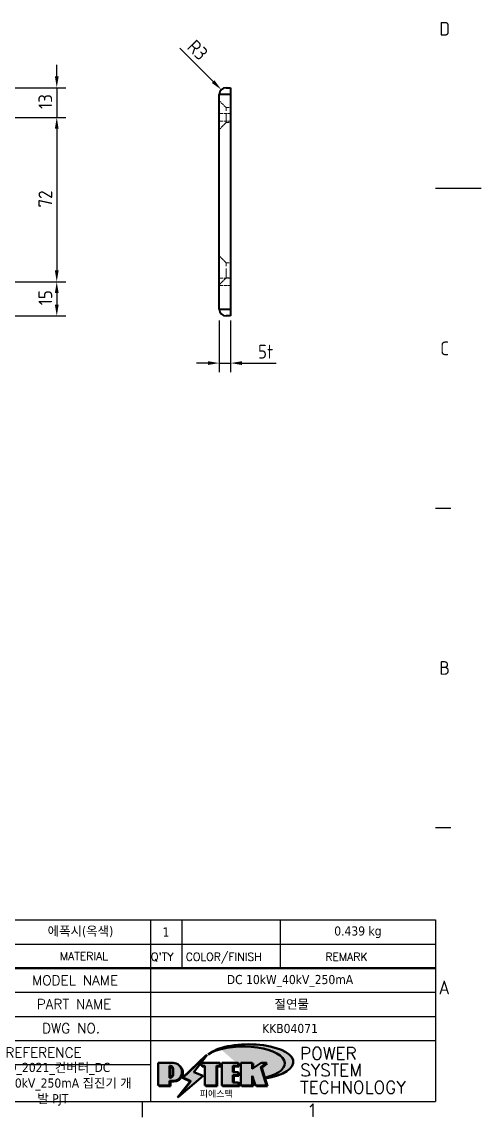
# Model space of a CAD drawing. Header units: millimetres. Extents: x 0 to 1188, y 0 to 840.
# Drawn here: x 986.8 to 1188, y 13.2 to 492.9 of the extents above; entities that cross this region are included whole.
import ezdxf
from ezdxf.enums import TextEntityAlignment as Align

# ---------------------------------------------------------------- set-up
doc = ezdxf.new("R2010")
doc.units = ezdxf.units.MM
doc.header["$LTSCALE"] = 2
doc.linetypes.add('DASHED', pattern=[0.2067, 0.1654, -0.0413])
doc.layers.get('0').update_dxf_attribs({"color": 3, "lineweight": 25})
for name, color, linetype, lineweight in [('가려진 것(ISO)', 2, 'DASHED', 18), ('가시적인 것(ISO)', 3, 'Continuous', 40), ('경계(ISO)', 7, 'Continuous', 25), ('제목(ISO)', 5, 'Continuous', 50), ('치수(ISO)', 2, 'Continuous', 25), ('해치(ISO)', 7, 'Continuous', 18)]:
    doc.layers.add(name, color=color, linetype=linetype, lineweight=lineweight)
doc.styles.add('HAN_370', font='', dxfattribs={"width": 2})
doc.styles.add('RC_284', font='ROMANC.shx')
doc.styles.add('RC_292', font='ROMANC.shx')
doc.styles.add('ROMANT_294', font='romant.shx')
doc.styles.add('문자 텍스트_PSTEK_POSCO', font='isocp.shx')
doc.styles.add('치수 텍스트_PSTEK_POSCO', font='isocp.shx')
doc.styles.add('텍스트 스타일198', font='tahoma.ttf')
doc.styles.get('HAN_370').set_extended_font_data('GulimChe')
doc.dimstyles.new('치수_PSTEK_POSCO', dxfattribs={"dimscale": 2, "dimtxt": 3, "dimasz": 2.5, "dimexe": 2, "dimexo": 2.5, "dimgap": 1, "dimtad": 1, "dimrnd": 1e-08, "dimdsep": 46, "dimtxsty": '치수 텍스트_PSTEK_POSCO', "dimcen": 0.09, "dimdle": 10, "dimclrd": 7, "dimclre": 7, "dimclrt": 2, "dimadec": 1, "dimazin": 2, "dimtfac": 1, "dimtmove": 0, "dimatfit": 3, "dimfxl": 0, "dimtolj": 1, "dimlwd": -1, "dimlwe": -1, "dimarcsym": 0})

# ---------------------------------------------------------------- blocks, each defined once
blk = doc.blocks.new('경계 Default Border')
at = {"layer": '경계(ISO)'}
for p, q in [((584.0000152587891, 140), (587.400016784668, 140)), ((584.0000152587891, 70), (587.400016784668, 70)), ((519.7499847412109, 10), (519.7499847412109, 6.599999666213989))]:
    blk.add_line(p, q, dxfattribs=at)
at = {"layer": '경계(ISO)', "flags": 128}
blk.add_lwpolyline([(594.0000152587891, 210), (584.0000152587891, 210)], dxfattribs=at)
at = {"layer": '경계(ISO)', "color": 2, "char_height": 3.00000011920929, "attachment_point": 7, "style": '문자 텍스트_PSTEK_POSCO'}
for s, insert in [('D', (584.8782702028949, 243.4713944559917)), ('C', (585.0445395201642, 173.4713944559917)), ('B', (584.8782702028949, 103.4713944559917)), ('A', (584.7144008173592, 33.49284856929444)), ('1', (556.3610661041481, 6.59999988079071))]:
    blk.add_mtext(s, dxfattribs=dict(at, insert=insert))
blk = doc.blocks.new('제목 블록 PSTEK')
for color, points in [(252, [(317.2195697678507, 17.0593801673321), (322.0326348870767, 21.62682475217465), (322.2781991042243, 21.94392121864296), (317.0471853425802, 16.97985676345368), (318.7512090904202, 16.1899260703855), (316.0018030350395, 12.71868385740789), (316.3356552234328, 13.00206718743325), (318.9235935156908, 16.2694494742633)]), (5, [(321.6183518841322, 17.4193704504104), (319.5281351041078, 18.24969419629727), (322.4505835294948, 22.02344462252142), (317.2195697678507, 17.0593801673321), (318.9235935156908, 16.2694494742633), (316.1741874603099, 12.79820726128571)]), (1, [(324.4839107253602, 19.60711530335299), (325.2419748254881, 19.60711530335299), (325.2419748254881, 20.25857663940324), (321.2266040451076, 20.25857663940324), (321.2266040451076, 19.60711530335299), (321.9846681452406, 19.60711530335299), (321.9846681452406, 15.3430047401139), (324.4839107253602, 15.3430047401139)]), (252, [(321.9846681452406, 19.60711530335299), (321.4042753185749, 19.60711530335299), (321.4042753185749, 19.45905590879572), (321.9846681452406, 19.45905590879572)]), (252, [(324.6615819988275, 19.45905590879572), (325.4196460989604, 19.45905590879572), (325.4196460989604, 20.11051724484596), (325.2419748254881, 20.11051724484596), (325.2419748254881, 19.60711530335299), (324.4839107253602, 19.60711530335299), (324.4839107253602, 15.3430047401139), (322.1623394187076, 15.3430047401139), (322.1623394187076, 15.19494534555726), (324.6615819988275, 15.19494534555726)]), (1, [(329.2277337269622, 20.25857663940324), (325.65654113025, 20.25857663940324), (325.65654113025, 15.3430047401139), (329.3580259941756, 15.3430047401139), (329.3580259941756, 15.9944660761648), (328.1137701654877, 15.9944660761648), (328.1137701654877, 17.56360607323003), (329.2277337269622, 17.56360607323003), (329.2277337269622, 18.25543873810179), (328.1137701654877, 18.25543873810179), (328.1137701654877, 19.60711530335299), (329.2277337269622, 19.60711530335299)]), (252, [(328.2914414389548, 19.45905590879572), (329.4054050004294, 19.45905590879572), (329.4054050004294, 20.11051724484596), (329.2277337269622, 20.11051724484596), (329.2277337269622, 19.60711530335299), (328.1137701654877, 19.60711530335299), (328.1137701654877, 18.25543873810179), (328.2914414389548, 18.25543873810179)]), (1, [(332.3312149849806, 20.25857663940324), (329.8592894925411, 20.25857663940324), (329.8592894925411, 15.3430047401139), (332.3312149849806, 15.3430047401139), (332.3312149849806, 17.4318630164523), (333.0701931098801, 15.3430047401139), (335.4855464857051, 15.3430047401139), (334.2514536401189, 19.30614745124769), (335.4379594596742, 20.25857663940324), (334.3071782107978, 20.25857663940324), (332.3312149849806, 18.99741471888304)]), (252, [(332.5088862584528, 20.1105172448466), (332.3312149849806, 20.1105172448466), (332.3312149849806, 18.99741471888368), (332.5088862584528, 19.11081371413894)]), (252, [(335.6156307331414, 20.11051724484596), (335.2535118015555, 20.11051724484596), (334.2514536401189, 19.30614745124769), (335.4855464857051, 15.3430047401139), (333.1954852176545, 15.3430047401139), (333.2478643833523, 15.19494534555726), (335.6632177591723, 15.19494534555726), (334.4291249135862, 19.15808805669106)]), (252, [(328.2914414389548, 17.41554667867274), (329.4054050004294, 17.41554667867274), (329.4054050004294, 18.10737934354514), (329.2277337269622, 18.10737934354514), (329.2277337269622, 17.56360607323003), (328.1137701654877, 17.56360607323003), (328.1137701654877, 15.9944660761648), (328.2914414389548, 15.9944660761648)]), (252, [(332.5088862584528, 16.92964231796647), (332.3312149849806, 17.43186301645164), (332.3312149849806, 15.3430047401139), (330.0369607660135, 15.3430047401139), (330.0369607660135, 15.19494534555726), (332.5088862584528, 15.19494534555726)]), (252, [(329.5356972676428, 15.8464066816075), (329.3580259941756, 15.8464066816075), (329.3580259941756, 15.3430047401139), (325.8342124037171, 15.3430047401139), (325.8342124037171, 15.19494534555726), (329.5356972676428, 15.19494534555726)])]:
    blk.add_hatch(color=color).paths.add_polyline_path(points)
h = blk.add_hatch(color=1)
edge = h.paths.add_edge_path(flags=0)
edge.add_line((314.2242174273352, 19.60711530335299), (314.2242174273352, 17.00126995915134))
edge.add_line((314.2242174273352, 17.00126995915134), (314.3485873187598, 17.00126995915134))
edge.add_arc((314.3485873187598, 17.6527312952023), 0.6514613360509371, 270, 360)
edge.add_line((315.0000486548106, 17.6527312952023), (315.0000486548106, 18.95565396730211))
edge.add_arc((314.3485873187598, 18.95565396730212), 0.6514613360508712, 0, 90)
edge.add_line((314.3485873187598, 19.60711530335299), (314.2242174273352, 19.60711530335299))
edge = h.paths.add_edge_path()
edge.add_arc((314.9847713324306, 18.28938669179658), 1.969189947606664, 269.9999999999959, 450)
edge.add_line((314.9847713324306, 20.25857663940318), (311.7664314776902, 20.25857663940324))
edge.add_line((311.7664314776902, 20.25857663940324), (311.7664314776902, 15.3430047401139))
edge.add_line((311.7664314776902, 15.3430047401139), (314.2242174273352, 15.3430047401139))
edge.add_line((314.2242174273352, 15.3430047401139), (314.2242174273352, 16.32019674418991))
edge.add_line((314.2242174273352, 16.32019674418991), (314.9847713324307, 16.32019674418991))
h = blk.add_hatch(color=252)
edge = h.paths.add_edge_path()
edge.add_arc((314.9847713324309, 18.28938669179657), 1.969189947606666, 270, 406.8278729790604)
edge.add_arc((315.1624426058984, 18.1413272972396), 1.969189947606962, -90, 53.560984836317004, ccw=False)
edge.add_line((315.1624426058984, 16.17213734963263), (314.4018887008024, 16.17213734963263))
edge.add_line((314.4018887008024, 16.17213734963263), (314.4018887008024, 15.19494534555726))
edge.add_line((314.4018887008024, 15.19494534555726), (311.9441027511573, 15.19494534555726))
edge.add_line((311.9441027511573, 15.19494534555726), (311.9441027511573, 15.3430047401139))
edge.add_line((311.9441027511573, 15.3430047401139), (314.2242174273352, 15.3430047401139))
edge.add_line((314.2242174273352, 15.3430047401139), (314.2242174273352, 16.32019674418991))
edge.add_line((314.2242174273352, 16.32019674418991), (314.9847713324309, 16.32019674418991))
h = blk.add_hatch(color=252)
edge = h.paths.add_edge_path()
edge.add_line((314.4018887008024, 19.45905590879572), (314.5262585922315, 19.45905590879572))
edge.add_arc((314.5262585922314, 18.80759457274939), 0.6514613360463194, 60.4189348879147, 90.00000000000318, ccw=False)
edge.add_arc((314.3485873187602, 18.95565396730057), 0.6514613360524251, 39.96992292766206, 90.00000000009999)
edge.add_line((314.3485873187591, 19.60711530335307), (314.2242174273352, 19.60711530335298))
edge.add_line((314.2242174273352, 19.60711530335299), (314.2242174273352, 17.00126995915134))
edge.add_line((314.2242174273352, 17.00126995915134), (314.3485873187591, 17.00126995915134))
edge.add_arc((314.3485873187568, 17.652731295233), 0.6514613360816299, 270.0000000002, 274.6930825552478)
edge.add_line((314.4018887008024, 17.0034541317032), (314.4018887008024, 19.45905590879572))
at = {"layer": '해치(ISO)'}
h = blk.add_hatch(color=140, dxfattribs=at)
edge = h.paths.add_edge_path()
edge.add_ellipse((330.3660919371412, 20.15576403068321), major_axis=(9.100907360794343, 0), ratio=0.4069904968023172, start_angle=301.3098473703837, end_angle=507.7436900681698)
edge.add_ellipse((331.5340919371412, 20.4634168429492), major_axis=(-9.82350664112931, 0), ratio=0.3942600559756514, start_angle=111.51207141178469, end_angle=334.47025347086895, ccw=False)
edge.add_line((335.1363447531188, 16.8601935978785), (335.0955236905705, 16.99119398620872))
at = {"color": 180}
for p, q in [((182.4757929790549, 51.56524660363496), (372.4757929537551, 51.56524660363496)), ((310.0881549537552, 51.56524660363496), (310.0881549537553, 41.00524660363494)), ((316.9044520275131, 51.56524660363496), (316.9044520275127, 41.00524660363494)), ((338.4566026226726, 51.56524660363496), (338.4566026226727, 41.00524660363494)), ((372.4757929537551, 51.56524660363496), (372.4757929537551, 11.79100474011389)), ((182.475792979055, 46.2852466036349), (372.4757929537551, 46.28524660363492)), ((310.088154953755, 41.00524660363494), (310.088154953755, 11.79100474011392)), ((206.451475290024, 35.72524660363497), (372.4757929537551, 35.72524660363497)), ((255.917593136736, 30.44524660363498), (372.4757929537552, 30.44524660363501)), ((255.9175931367359, 25.16524660363502), (372.4757929537552, 25.165246603635)), ((255.9175931367359, 19.88524660363481), (310.0881549537553, 19.88524660363481)), ((182.475792979055, 11.79100474011392), (372.4757929537551, 11.79100474011389))]:
    blk.add_line(p, q, dxfattribs=at)
at = {"color": 7, "lineweight": 50}
blk.add_line((206.451475290024, 41.00524660363494), (372.4757929537551, 41.00524660363496), dxfattribs=at)
at = {"color": 7}
for p, q in [((322.2781991042243, 21.94392121864296), (317.0471853425802, 16.97985676345368)), ((322.4505835294948, 22.02344462252142), (317.2195697678507, 17.0593801673321)), ((317.2195697678507, 17.0593801673321), (322.0326348870767, 21.62682475217465)), ((319.5281351041078, 18.24969419629727), (322.4505835294948, 22.02344462252142)), ((322.0326348870767, 21.62682475217465), (322.2781991042243, 21.94392121864296)), ((311.7664314776902, 20.25900474011391), (311.7664314776902, 15.34300474011391)), ((314.9847713324309, 20.25857663940324), (311.7664314776902, 20.25857663940324)), ((314.9847713324309, 20.25857663940324), (311.7664314776902, 20.25857663940324)), ((311.7664314776902, 20.25857663940324), (311.7664314776902, 15.3430047401139)), ((314.2242174273352, 17.00126995915134), (314.2242174273352, 19.60711530335299)), ((314.2242174273352, 19.60711530335299), (314.3485873187591, 19.60711530335299)), ((314.3485873187591, 19.60711530335299), (314.2242174273352, 19.60711530335299)), ((314.2242174273352, 19.60711530335299), (314.2242174273352, 17.00126995915134)), ((314.2242174273352, 17.00126995915134), (314.2242174273352, 19.60711530335299)), ((314.2242174273352, 19.60711530335299), (314.3485873187591, 19.60711530335299)), ((314.4018887008024, 19.45905590879572), (314.5262585922314, 19.45905590879572)), ((314.4018887008024, 17.0034541317032), (314.4018887008024, 19.45905590879572)), ((325.2419748254881, 20.25857663940324), (321.2266040451076, 20.25857663940324)), ((321.2266040451076, 20.25857663940324), (321.2266040451076, 19.60711530335299)), ((325.2419748254881, 20.25857663940324), (321.2266040451076, 20.25857663940324)), ((321.2266040451076, 20.25857663940324), (321.2266040451076, 19.60711530335299)), ((321.2266040451076, 19.60711530335299), (321.9846681452406, 19.60711530335299)), ((321.2266040451076, 19.60711530335299), (321.9846681452406, 19.60711530335299)), ((321.4042753185749, 19.60711530335299), (321.4042753185749, 19.45905590879572)), ((321.9846681452406, 19.60711530335299), (321.4042753185749, 19.60711530335299)), ((321.4042753185749, 19.45905590879572), (321.9846681452406, 19.45905590879572)), ((321.9846681452406, 19.60711530335299), (321.9846681452406, 15.3430047401139)), ((321.9846681452406, 19.45905590879572), (321.9846681452406, 19.60711530335299)), ((321.9846681452406, 19.60711530335299), (321.9846681452406, 15.3430047401139)), ((324.4839107253602, 19.60711530335299), (325.2419748254881, 19.60711530335299)), ((324.4839107253602, 15.3430047401139), (324.4839107253602, 19.60711530335299)), ((325.2419748254881, 19.60711530335299), (324.4839107253602, 19.60711530335299)), ((324.4839107253602, 19.60711530335299), (324.4839107253602, 15.3430047401139)), ((324.4839107253602, 19.60711530335299), (325.2419748254881, 19.60711530335299)), ((324.4839107253602, 15.3430047401139), (324.4839107253602, 19.60711530335299)), ((324.6615819988275, 19.45905590879572), (325.4196460989604, 19.45905590879572)), ((324.6615819988275, 15.19494534555726), (324.6615819988275, 19.45905590879572)), ((325.2419748254881, 19.60711530335299), (325.2419748254881, 20.25857663940324)), ((325.2419748254881, 19.60711530335299), (325.2419748254881, 20.25857663940324)), ((325.4196460989604, 20.11051724484596), (325.2419748254881, 20.11051724484596)), ((325.2419748254881, 20.11051724484596), (325.2419748254881, 19.60711530335299)), ((325.4196460989604, 19.45905590879572), (325.4196460989604, 20.11051724484596)), ((329.2277337269622, 20.25857663940324), (325.65654113025, 20.25857663940324)), ((325.65654113025, 20.25857663940324), (325.65654113025, 15.3430047401139)), ((325.65654113025, 20.25857663940324), (325.65654113025, 15.3430047401139)), ((329.2277337269622, 20.25857663940324), (325.65654113025, 20.25857663940324)), ((328.1137701654877, 18.25543873810179), (328.1137701654877, 19.60711530335299)), ((328.1137701654877, 19.60711530335299), (329.2277337269622, 19.60711530335299)), ((329.2277337269622, 19.60711530335299), (328.1137701654877, 19.60711530335299)), ((328.1137701654877, 19.60711530335299), (328.1137701654877, 18.25543873810179)), ((328.1137701654877, 18.25543873810179), (328.1137701654877, 19.60711530335299)), ((328.1137701654877, 19.60711530335299), (329.2277337269622, 19.60711530335299)), ((328.2914414389548, 18.25543873810179), (328.2914414389548, 19.45905590879572)), ((328.2914414389548, 19.45905590879572), (329.4054050004294, 19.45905590879572)), ((329.2277337269622, 19.60711530335299), (329.2277337269622, 20.25857663940324)), ((329.2277337269622, 19.60711530335299), (329.2277337269622, 20.25857663940324)), ((329.4054050004294, 20.11051724484596), (329.2277337269622, 20.11051724484596)), ((329.2277337269622, 20.11051724484596), (329.2277337269622, 19.60711530335299)), ((329.4054050004294, 19.45905590879572), (329.4054050004294, 20.11051724484596)), ((332.3312149849806, 20.25857663940324), (329.8592894925411, 20.25857663940324)), ((329.8592894925411, 20.25857663940324), (329.8592894925411, 15.3430047401139)), ((329.8592894925411, 20.25857663940324), (329.8592894925411, 15.3430047401139)), ((332.3312149849806, 20.25857663940324), (329.8592894925411, 20.25857663940324)), ((334.3071782107978, 20.25857663940324), (332.3312149849806, 18.99741471888304)), ((332.3312149849806, 18.99741471888304), (332.3312149849806, 20.25857663940324)), ((334.3071782107978, 20.25857663940324), (332.3312149849806, 18.99741471888304)), ((332.3312149849806, 18.99741471888304), (332.3312149849806, 20.25857663940324)), ((332.5088862584528, 20.1105172448466), (332.3312149849806, 20.1105172448466)), ((332.3312149849806, 20.1105172448466), (332.3312149849806, 18.99741471888368)), ((332.5088862584528, 19.11081371413894), (332.5088862584528, 20.1105172448466)), ((334.2514536401189, 19.30614745124769), (335.4379594596742, 20.25857663940324)), ((334.2514536401189, 19.30614745124769), (335.4379594596742, 20.25857663940324)), ((335.2535118015555, 20.11051724484596), (334.2514536401189, 19.30614745124769)), ((335.4855464857051, 15.3430047401139), (334.2514536401189, 19.30614745124769)), ((334.2514536401189, 19.30614745124769), (335.4855464857051, 15.3430047401139)), ((335.4855464857051, 15.3430047401139), (334.2514536401189, 19.30614745124769)), ((335.4379594596742, 20.25857663940324), (334.3071782107978, 20.25857663940324)), ((335.4379594596742, 20.25857663940324), (334.3071782107978, 20.25857663940324)), ((334.4291249135862, 19.15808805669104), (335.6156307331414, 20.11051724484596)), ((335.6156307331414, 20.11051724484596), (335.2535118015555, 20.11051724484596)), ((314.3485873187591, 17.00126995915134), (314.2242174273352, 17.00126995915134)), ((314.2242174273352, 17.00126995915134), (314.3485873187591, 17.00126995915134)), ((314.3485873187591, 17.00126995915134), (314.2242174273352, 17.00126995915134)), ((315.0000486548106, 18.95565396730275), (315.0000486548106, 17.65273129520161)), ((315.0000486548106, 18.95565396730275), (315.0000486548106, 17.65273129520161)), ((316.1741874603099, 12.79820726128571), (321.6183518841322, 17.4193704504104)), ((317.0471853425802, 16.97985676345368), (318.7512090904202, 16.1899260703855)), ((318.9235935156908, 16.2694494742633), (317.2195697678507, 17.0593801673321)), ((317.2195697678507, 17.0593801673321), (318.9235935156908, 16.2694494742633)), ((321.6183518841322, 17.4193704504104), (319.5281351041078, 18.24969419629727)), ((329.2277337269622, 18.25543873810179), (328.1137701654877, 18.25543873810179)), ((328.1137701654877, 18.25543873810179), (328.2914414389548, 18.25543873810179)), ((329.2277337269622, 18.25543873810179), (328.1137701654877, 18.25543873810179)), ((328.1137701654877, 17.56360607323003), (329.2277337269622, 17.56360607323003)), ((328.1137701654877, 15.9944660761648), (328.1137701654877, 17.56360607323003)), ((329.2277337269622, 17.56360607323003), (328.1137701654877, 17.56360607323003)), ((328.1137701654877, 17.56360607323003), (328.1137701654877, 15.9944660761648)), ((328.1137701654877, 17.56360607323003), (329.2277337269622, 17.56360607323003)), ((328.1137701654877, 15.9944660761648), (328.1137701654877, 17.56360607323003)), ((328.2914414389548, 15.9944660761648), (328.2914414389548, 17.41554667867274)), ((328.2914414389548, 17.41554667867274), (329.4054050004294, 17.41554667867274)), ((329.2277337269622, 17.56360607323003), (329.2277337269622, 18.25543873810179)), ((329.2277337269622, 17.56360607323003), (329.2277337269622, 18.25543873810179)), ((329.4054050004294, 18.10737934354514), (329.2277337269622, 18.10737934354514)), ((329.2277337269622, 18.10737934354514), (329.2277337269622, 17.56360607323003)), ((329.4054050004294, 17.41554667867274), (329.4054050004294, 18.10737934354514)), ((332.3312149849806, 18.99741471888368), (332.5088862584528, 19.11081371413894)), ((332.3312149849806, 17.4318630164523), (333.0701931098801, 15.3430047401139)), ((332.3312149849806, 15.3430047401139), (332.3312149849806, 17.4318630164523)), ((332.5088862584528, 16.92964231796647), (332.3312149849806, 17.43186301645164)), ((332.3312149849806, 17.43186301645164), (332.3312149849806, 15.3430047401139)), ((332.3312149849806, 17.4318630164523), (333.0701931098801, 15.3430047401139)), ((332.3312149849806, 15.3430047401139), (332.3312149849806, 17.4318630164523)), ((332.5088862584528, 15.19494534555726), (332.5088862584528, 16.92964231796647)), ((335.6632177591723, 15.19494534555726), (334.4291249135862, 19.15808805669104)), ((345.0447381189468, 17.50375595811051), (344.9867755289346, 17.689895936919)), ((311.7664314776902, 15.3430047401139), (314.2242174273352, 15.3430047401139)), ((311.7664314776902, 15.3430047401139), (314.2242174273352, 15.3430047401139)), ((314.2242174273352, 15.3430047401139), (311.9441027511573, 15.3430047401139)), ((311.9441027511573, 15.3430047401139), (311.9441027511573, 15.19494534555726)), ((311.9441027511573, 15.19494534555726), (314.4018887008024, 15.19494534555726)), ((314.2242174273352, 16.32019674418991), (314.9847713324309, 16.32019674418991)), ((314.2242174273352, 15.3430047401139), (314.2242174273352, 16.32019674418991)), ((314.9847713324309, 16.32019674418991), (314.2242174273352, 16.32019674418991)), ((314.2242174273352, 16.32019674418991), (314.2242174273352, 15.3430047401139)), ((314.2242174273352, 16.32019674418991), (314.9847713324309, 16.32019674418991)), ((314.2242174273352, 15.3430047401139), (314.2242174273352, 16.32019674418991)), ((314.4018887008024, 16.17213734963263), (315.162442605898, 16.17213734963263)), ((314.4018887008024, 15.19494534555726), (314.4018887008024, 16.17213734963263)), ((318.7512090904202, 16.1899260703855), (316.0018030350395, 12.71868385740789)), ((318.9235935156908, 16.2694494742633), (316.1741874603099, 12.79820726128571)), ((316.3356552234328, 13.00206718743325), (318.9235935156908, 16.2694494742633)), ((321.9846681452406, 15.3430047401139), (324.4839107253602, 15.3430047401139)), ((321.9846681452406, 15.3430047401139), (324.4839107253602, 15.3430047401139)), ((324.4839107253602, 15.3430047401139), (322.1623394187076, 15.3430047401139)), ((322.1623394187076, 15.3430047401139), (322.1623394187076, 15.19494534555726)), ((322.1623394187076, 15.19494534555726), (324.6615819988275, 15.19494534555726)), ((325.65654113025, 15.3430047401139), (329.3580259941756, 15.3430047401139)), ((325.65654113025, 15.3430047401139), (329.3580259941756, 15.3430047401139)), ((329.3580259941756, 15.3430047401139), (325.8342124037171, 15.3430047401139)), ((325.8342124037171, 15.3430047401139), (325.8342124037171, 15.19494534555726)), ((325.8342124037171, 15.19494534555726), (329.5356972676428, 15.19494534555726)), ((329.3580259941756, 15.9944660761648), (328.1137701654877, 15.9944660761648)), ((328.1137701654877, 15.9944660761648), (328.2914414389548, 15.9944660761648)), ((329.3580259941756, 15.9944660761648), (328.1137701654877, 15.9944660761648)), ((329.3580259941756, 15.3430047401139), (329.3580259941756, 15.9944660761648)), ((329.3580259941756, 15.3430047401139), (329.3580259941756, 15.9944660761648)), ((329.5356972676428, 15.8464066816075), (329.3580259941756, 15.8464066816075)), ((329.3580259941756, 15.8464066816075), (329.3580259941756, 15.3430047401139)), ((329.5356972676428, 15.19494534555726), (329.5356972676428, 15.8464066816075)), ((329.8592894925411, 15.3430047401139), (332.3312149849806, 15.3430047401139)), ((329.8592894925411, 15.3430047401139), (332.3312149849806, 15.3430047401139)), ((332.3312149849806, 15.3430047401139), (330.0369607660135, 15.3430047401139)), ((330.0369607660135, 15.3430047401139), (330.0369607660135, 15.19494534555726)), ((330.0369607660135, 15.19494534555726), (332.5088862584528, 15.19494534555726)), ((333.0701931098801, 15.3430047401139), (335.4855464857051, 15.3430047401139)), ((333.0701931098801, 15.3430047401139), (335.4855464857051, 15.3430047401139)), ((335.4855464857051, 15.3430047401139), (333.1954852176545, 15.3430047401139)), ((333.1954852176545, 15.3430047401139), (333.2478643833523, 15.19494534555726)), ((333.2478643833523, 15.19494534555726), (335.6632177591723, 15.19494534555726)), ((316.0018030350395, 12.71868385740789), (316.3356552234328, 13.00206718743325))]:
    blk.add_line(p, q, dxfattribs=at)
at = {"color": 5}
for p, q in [((322.4505835294948, 22.02344462252142), (317.2195697678507, 17.0593801673321)), ((319.5281351041078, 18.24969419629727), (322.4505835294948, 22.02344462252142)), ((316.1741874603099, 12.79820726128571), (321.6183518841322, 17.4193704504104)), ((317.2195697678507, 17.0593801673321), (318.9235935156908, 16.2694494742633)), ((321.6183518841322, 17.4193704504104), (319.5281351041078, 18.24969419629727)), ((318.9235935156908, 16.2694494742633), (316.1741874603099, 12.79820726128571))]:
    blk.add_line(p, q, dxfattribs=at)
at = {"color": 1}
for p, q in [((314.9847713324309, 20.25857663940324), (311.7664314776902, 20.25857663940324)), ((311.7664314776902, 20.25857663940324), (311.7664314776902, 15.3430047401139)), ((314.2242174273352, 17.00126995915134), (314.2242174273352, 19.60711530335299)), ((314.2242174273352, 19.60711530335299), (314.3485873187591, 19.60711530335299)), ((325.2419748254881, 20.25857663940324), (321.2266040451076, 20.25857663940324)), ((321.2266040451076, 20.25857663940324), (321.2266040451076, 19.60711530335299)), ((321.2266040451076, 19.60711530335299), (321.9846681452406, 19.60711530335299)), ((321.9846681452406, 19.60711530335299), (321.9846681452406, 15.3430047401139)), ((324.4839107253602, 19.60711530335299), (325.2419748254881, 19.60711530335299)), ((324.4839107253602, 15.3430047401139), (324.4839107253602, 19.60711530335299)), ((325.2419748254881, 19.60711530335299), (325.2419748254881, 20.25857663940324)), ((329.2277337269622, 20.25857663940324), (325.65654113025, 20.25857663940324)), ((325.65654113025, 20.25857663940324), (325.65654113025, 15.3430047401139)), ((328.1137701654877, 18.25543873810179), (328.1137701654877, 19.60711530335299)), ((328.1137701654877, 19.60711530335299), (329.2277337269622, 19.60711530335299)), ((329.2277337269622, 19.60711530335299), (329.2277337269622, 20.25857663940324)), ((332.3312149849806, 20.25857663940324), (329.8592894925411, 20.25857663940324)), ((329.8592894925411, 20.25857663940324), (329.8592894925411, 15.3430047401139)), ((334.3071782107978, 20.25857663940324), (332.3312149849806, 18.99741471888304)), ((332.3312149849806, 18.99741471888304), (332.3312149849806, 20.25857663940324)), ((334.2514536401189, 19.30614745124769), (335.4379594596742, 20.25857663940324)), ((335.4855464857051, 15.3430047401139), (334.2514536401189, 19.30614745124769)), ((335.4379594596742, 20.25857663940324), (334.3071782107978, 20.25857663940324)), ((314.3485873187591, 17.00126995915134), (314.2242174273352, 17.00126995915134)), ((315.0000486548106, 18.95565396730275), (315.0000486548106, 17.65273129520161)), ((329.2277337269622, 18.25543873810179), (328.1137701654877, 18.25543873810179)), ((328.1137701654877, 17.56360607323003), (329.2277337269622, 17.56360607323003)), ((328.1137701654877, 15.9944660761648), (328.1137701654877, 17.56360607323003)), ((329.2277337269622, 17.56360607323003), (329.2277337269622, 18.25543873810179)), ((332.3312149849806, 17.4318630164523), (333.0701931098801, 15.3430047401139)), ((332.3312149849806, 15.3430047401139), (332.3312149849806, 17.4318630164523)), ((311.7664314776902, 15.3430047401139), (314.2242174273352, 15.3430047401139)), ((314.2242174273352, 16.32019674418991), (314.9847713324309, 16.32019674418991)), ((314.2242174273352, 15.3430047401139), (314.2242174273352, 16.32019674418991)), ((321.9846681452406, 15.3430047401139), (324.4839107253602, 15.3430047401139)), ((325.65654113025, 15.3430047401139), (329.3580259941756, 15.3430047401139)), ((329.3580259941756, 15.9944660761648), (328.1137701654877, 15.9944660761648)), ((329.3580259941756, 15.3430047401139), (329.3580259941756, 15.9944660761648)), ((329.8592894925411, 15.3430047401139), (332.3312149849806, 15.3430047401139)), ((333.0701931098801, 15.3430047401139), (335.4855464857051, 15.3430047401139))]:
    blk.add_line(p, q, dxfattribs=at)
at = {"color": 7}
for centre, radius, start, end in [((314.3485873187598, 18.95565396730211), 0.6514613360508712, 0, 90), ((314.3485873187602, 18.95565396730057), 0.6514613360524251, 39.96992292766117, 90), ((314.3485873187598, 18.95565396730212), 0.6514613360508712, 0, 90), ((314.5262585922314, 18.80759457274939), 0.6514613360463193, 60.41893488791137, 90), ((314.9847713324309, 18.28938669179658), 1.969189947606665, 270, 90), ((314.9847713324309, 18.28938669179658), 1.969189947606665, 270, 90), ((314.9847713324307, 18.2893866917965), 1.969189947606594, 270, 46.82787297909833), ((315.1624426058984, 18.1413272972396), 1.969189947606961, 270, 53.56098483636067), ((314.3485873187597, 17.65273129520228), 0.6514613360509381, 270, 0), ((314.3485873187598, 17.6527312952023), 0.6514613360509381, 270, 0), ((314.3485873187568, 17.652731295233), 0.6514613360816299, 270, 274.6930825552478)]:
    blk.add_arc(centre, radius, start, end, dxfattribs=at)
at = {"color": 1}
for centre, radius, start, end in [((314.3485873187598, 18.95565396730211), 0.6514613360508712, 0, 90), ((314.9847713324309, 18.28938669179657), 1.969189947606665, 270, 90), ((314.3485873187598, 17.6527312952023), 0.6514613360509381, 270, 0)]:
    blk.add_arc(centre, radius, start, end, dxfattribs=at)
at = {"layer": '제목(ISO)'}
for p, q in [((322.2781991042243, 21.94392121864296), (317.0471853425802, 16.97985676345368)), ((322.4505835294948, 22.02344462252142), (317.2195697678507, 17.0593801673321)), ((317.2195697678507, 17.0593801673321), (322.0326348870767, 21.62682475217465)), ((319.5281351041078, 18.24969419629727), (322.4505835294948, 22.02344462252142)), ((322.0326348870767, 21.62682475217465), (322.2781991042243, 21.94392121864296)), ((314.9847713324306, 20.25857663940324), (311.7664314776902, 20.25857663940324)), ((311.7664314776902, 20.25857663940324), (311.7664314776902, 15.3430047401139)), ((314.2242174273352, 17.00126995915134), (314.2242174273352, 19.60711530335299)), ((314.2242174273352, 19.60711530335299), (314.3485873187598, 19.60711530335299)), ((314.3485873187591, 19.60711530335299), (314.2242174273352, 19.60711530335299)), ((314.2242174273352, 19.60711530335299), (314.2242174273352, 17.00126995915134)), ((314.4018887008024, 19.45905590879572), (314.5262585922314, 19.45905590879572)), ((314.4018887008024, 17.0034541317032), (314.4018887008024, 19.45905590879572)), ((325.2419748254881, 20.25857663940324), (321.2266040451076, 20.25857663940324)), ((321.2266040451076, 20.25857663940324), (321.2266040451076, 19.60711530335299)), ((321.2266040451076, 19.60711530335299), (321.9846681452406, 19.60711530335299)), ((321.9846681452406, 19.60711530335299), (321.4042753185749, 19.60711530335299)), ((321.4042753185749, 19.60711530335299), (321.4042753185749, 19.45905590879572)), ((321.4042753185749, 19.45905590879572), (321.9846681452406, 19.45905590879572)), ((321.9846681452406, 19.60711530335299), (321.9846681452406, 15.3430047401139)), ((321.9846681452406, 19.45905590879572), (321.9846681452406, 19.60711530335299)), ((324.4839107253602, 19.60711530335299), (325.2419748254881, 19.60711530335299)), ((324.4839107253602, 15.3430047401139), (324.4839107253602, 19.60711530335299)), ((325.2419748254881, 19.60711530335299), (324.4839107253602, 19.60711530335299)), ((324.4839107253602, 19.60711530335299), (324.4839107253602, 15.3430047401139)), ((324.6615819988275, 19.45905590879572), (325.4196460989604, 19.45905590879572)), ((324.6615819988275, 15.19494534555726), (324.6615819988275, 19.45905590879572)), ((325.2419748254881, 19.60711530335299), (325.2419748254881, 20.25857663940324)), ((325.4196460989604, 20.11051724484596), (325.2419748254881, 20.11051724484596)), ((325.2419748254881, 20.11051724484596), (325.2419748254881, 19.60711530335299)), ((325.4196460989604, 19.45905590879572), (325.4196460989604, 20.11051724484596)), ((329.2277337269622, 20.25857663940324), (325.65654113025, 20.25857663940324)), ((325.65654113025, 20.25857663940324), (325.65654113025, 15.3430047401139)), ((328.1137701654877, 18.25543873810179), (328.1137701654877, 19.60711530335299)), ((328.1137701654877, 19.60711530335299), (329.2277337269622, 19.60711530335299)), ((329.2277337269622, 19.60711530335299), (328.1137701654877, 19.60711530335299)), ((328.1137701654877, 19.60711530335299), (328.1137701654877, 18.25543873810179)), ((328.2914414389548, 19.45905590879572), (329.4054050004294, 19.45905590879572)), ((328.2914414389548, 18.25543873810179), (328.2914414389548, 19.45905590879572)), ((329.2277337269622, 19.60711530335299), (329.2277337269622, 20.25857663940324)), ((329.4054050004294, 20.11051724484596), (329.2277337269622, 20.11051724484596)), ((329.2277337269622, 20.11051724484596), (329.2277337269622, 19.60711530335299)), ((329.4054050004294, 19.45905590879572), (329.4054050004294, 20.11051724484596)), ((332.3312149849806, 20.25857663940324), (329.8592894925411, 20.25857663940324)), ((329.8592894925411, 20.25857663940324), (329.8592894925411, 15.3430047401139)), ((334.3071782107978, 20.25857663940324), (332.3312149849806, 18.99741471888304)), ((332.3312149849806, 18.99741471888304), (332.3312149849806, 20.25857663940324)), ((332.5088862584528, 20.1105172448466), (332.3312149849806, 20.1105172448466)), ((332.3312149849806, 20.1105172448466), (332.3312149849806, 18.99741471888368)), ((332.5088862584528, 19.11081371413894), (332.5088862584528, 20.1105172448466)), ((334.2514536401189, 19.30614745124769), (335.4379594596742, 20.25857663940324)), ((335.2535118015555, 20.11051724484596), (334.2514536401189, 19.30614745124769)), ((335.4855464857051, 15.3430047401139), (334.2514536401189, 19.30614745124769)), ((334.2514536401189, 19.30614745124769), (335.4855464857051, 15.3430047401139)), ((335.4379594596742, 20.25857663940324), (334.3071782107978, 20.25857663940324)), ((334.4291249135862, 19.15808805669106), (335.6156307331414, 20.11051724484596)), ((335.6156307331414, 20.11051724484596), (335.2535118015555, 20.11051724484596)), ((314.3485873187598, 17.00126995915134), (314.2242174273352, 17.00126995915134)), ((314.2242174273352, 17.00126995915134), (314.3485873187591, 17.00126995915134)), ((315.0000486548106, 18.95565396730211), (315.0000486548106, 17.6527312952023)), ((316.1741874603099, 12.79820726128571), (321.6183518841322, 17.4193704504104)), ((317.0471853425802, 16.97985676345368), (318.7512090904202, 16.1899260703855)), ((317.2195697678507, 17.0593801673321), (318.9235935156908, 16.2694494742633)), ((318.9235935156908, 16.2694494742633), (317.2195697678507, 17.0593801673321)), ((321.6183518841322, 17.4193704504104), (319.5281351041078, 18.24969419629727)), ((329.2277337269622, 18.25543873810179), (328.1137701654877, 18.25543873810179)), ((328.1137701654877, 18.25543873810179), (328.2914414389548, 18.25543873810179)), ((328.1137701654877, 15.9944660761648), (328.1137701654877, 17.56360607323003)), ((328.1137701654877, 17.56360607323003), (329.2277337269622, 17.56360607323003)), ((329.2277337269622, 17.56360607323003), (328.1137701654877, 17.56360607323003)), ((328.1137701654877, 17.56360607323003), (328.1137701654877, 15.9944660761648)), ((328.2914414389548, 17.41554667867274), (329.4054050004294, 17.41554667867274)), ((328.2914414389548, 15.9944660761648), (328.2914414389548, 17.41554667867274)), ((329.2277337269622, 17.56360607323003), (329.2277337269622, 18.25543873810179)), ((329.4054050004294, 18.10737934354514), (329.2277337269622, 18.10737934354514)), ((329.2277337269622, 18.10737934354514), (329.2277337269622, 17.56360607323003)), ((329.4054050004294, 17.41554667867274), (329.4054050004294, 18.10737934354514)), ((332.3312149849806, 18.99741471888368), (332.5088862584528, 19.11081371413894)), ((332.3312149849806, 15.3430047401139), (332.3312149849806, 17.4318630164523)), ((332.3312149849806, 17.4318630164523), (333.0701931098801, 15.3430047401139)), ((332.5088862584528, 16.92964231796647), (332.3312149849806, 17.43186301645164)), ((332.3312149849806, 17.43186301645164), (332.3312149849806, 15.3430047401139)), ((332.5088862584528, 15.19494534555726), (332.5088862584528, 16.92964231796647)), ((335.6632177591723, 15.19494534555726), (334.4291249135862, 19.15808805669106)), ((311.7664314776902, 15.3430047401139), (314.2242174273352, 15.3430047401139)), ((314.2242174273352, 15.3430047401139), (311.9441027511573, 15.3430047401139)), ((311.9441027511573, 15.3430047401139), (311.9441027511573, 15.19494534555726)), ((311.9441027511573, 15.19494534555726), (314.4018887008024, 15.19494534555726)), ((314.2242174273352, 15.3430047401139), (314.2242174273352, 16.32019674418991)), ((314.2242174273352, 16.32019674418991), (314.9847713324307, 16.32019674418991)), ((314.9847713324309, 16.32019674418991), (314.2242174273352, 16.32019674418991)), ((314.2242174273352, 16.32019674418991), (314.2242174273352, 15.3430047401139)), ((314.4018887008024, 15.19494534555726), (314.4018887008024, 16.17213734963263)), ((314.4018887008024, 16.17213734963263), (315.1624426058984, 16.17213734963263)), ((318.7512090904202, 16.1899260703855), (316.0018030350395, 12.71868385740789)), ((318.9235935156908, 16.2694494742633), (316.1741874603099, 12.79820726128571)), ((316.3356552234328, 13.00206718743325), (318.9235935156908, 16.2694494742633)), ((321.9846681452406, 15.3430047401139), (324.4839107253602, 15.3430047401139)), ((324.4839107253602, 15.3430047401139), (322.1623394187076, 15.3430047401139)), ((322.1623394187076, 15.3430047401139), (322.1623394187076, 15.19494534555726)), ((322.1623394187076, 15.19494534555726), (324.6615819988275, 15.19494534555726)), ((325.65654113025, 15.3430047401139), (329.3580259941756, 15.3430047401139)), ((329.3580259941756, 15.3430047401139), (325.8342124037171, 15.3430047401139)), ((325.8342124037171, 15.3430047401139), (325.8342124037171, 15.19494534555726)), ((325.8342124037171, 15.19494534555726), (329.5356972676428, 15.19494534555726)), ((329.3580259941756, 15.9944660761648), (328.1137701654877, 15.9944660761648)), ((328.1137701654877, 15.9944660761648), (328.2914414389548, 15.9944660761648)), ((329.3580259941756, 15.3430047401139), (329.3580259941756, 15.9944660761648)), ((329.5356972676428, 15.8464066816075), (329.3580259941756, 15.8464066816075)), ((329.3580259941756, 15.8464066816075), (329.3580259941756, 15.3430047401139)), ((329.5356972676428, 15.19494534555726), (329.5356972676428, 15.8464066816075)), ((329.8592894925411, 15.3430047401139), (332.3312149849806, 15.3430047401139)), ((332.3312149849806, 15.3430047401139), (330.0369607660135, 15.3430047401139)), ((330.0369607660135, 15.3430047401139), (330.0369607660135, 15.19494534555726)), ((330.0369607660135, 15.19494534555726), (332.5088862584528, 15.19494534555726)), ((333.0701931098801, 15.3430047401139), (335.4855464857051, 15.3430047401139)), ((335.4855464857051, 15.3430047401139), (333.1954852176545, 15.3430047401139)), ((333.1954852176545, 15.3430047401139), (333.2478643833523, 15.19494534555726)), ((333.2478643833523, 15.19494534555726), (335.6632177591723, 15.19494534555726)), ((316.0018030350395, 12.71868385740789), (316.3356552234328, 13.00206718743325))]:
    blk.add_line(p, q, dxfattribs=at)
at = {"layer": '제목(ISO)', "color": 4}
blk.add_line((335.1363447531188, 16.8601935978785), (335.0955236905705, 16.99119398620872), dxfattribs=at)
at = {"layer": '제목(ISO)'}
for centre, radius, start, end in [((314.3485873187598, 18.95565396730212), 0.6514613360508712, 0, 90), ((314.3485873187602, 18.95565396730057), 0.6514613360524251, 39.96992292766117, 90), ((314.5262585922314, 18.80759457274939), 0.6514613360463193, 60.41893488791137, 90), ((314.9847713324306, 18.28938669179658), 1.969189947606664, 46.82787297909431, 90), ((314.9847713324307, 18.2893866917965), 1.969189947606594, 270, 46.82787297909833), ((314.9847713324309, 18.28938669179657), 1.969189947606666, 270, 46.8278729790603), ((315.1624426058984, 18.1413272972396), 1.969189947606962, 270, 53.56098483631701), ((314.3485873187598, 17.6527312952023), 0.6514613360509371, 270, 0), ((314.3485873187568, 17.652731295233), 0.6514613360816299, 270, 274.6930825552478)]:
    blk.add_arc(centre, radius, start, end, dxfattribs=at)
at = {"layer": '제목(ISO)', "color": 4}
for centre, major_axis, ratio, start_param, end_param in [((331.5340919371412, 20.4634168429492), (9.82350664112931, 0), 0.3942600559756514, 5.087845455444478, 8.97919982663645), ((330.3660919371412, 20.15576403068321), (9.100907360794343, 0), 0.4069904968023172, 5.258848905294775, 8.861799147915196)]:
    blk.add_ellipse(centre, major_axis=major_axis, ratio=ratio, start_param=start_param, end_param=end_param, dxfattribs=at)
at = {"color": 2, "style": 'RC_284'}
blk.add_text('MATERIAL', height=1.742399930953979, dxfattribs=at).set_placement((295.4820202024417, 43.64524660363492), align=Align.MIDDLE_CENTER)
at = {"color": 2}
for s, height, style, p in [("Q'TY", 1.742399930953979, 'RC_284', (310.1440786515383, 42.62317362549192)), ('COLOR/FINISH', 1.742399930953979, 'RC_284', (317.7725341324144, 42.62317362549192)), ('REMARK', 1.742399930953979, 'RC_284', (348.346649953877, 42.62317362549192)), ('MODEL NAME', 2.178000062704086, 'RC_292', (284.096330289083, 37.25462520371384)), ('PART NAME', 2.178000062704086, 'RC_292', (285.1416959765849, 32.03045329421792)), (' DWG NO.', 2.178000062704086, 'RC_292', (284.8124284083233, 26.75045329421772)), ('REFERENCE', 2.178000062704086, 'RC_292', (278.2741065029841, 21.43214925458022))]:
    blk.add_text(s, height=height, dxfattribs=dict(at, style=style)).set_placement(p)
at = {"color": 7, "style": 'ROMANT_294'}
for s, p in [('POWER', (342.82727231297, 20.97115304607566)), ('SYSTEM', (342.82727231297, 17.3284636719184)), ('TECHNOLOGY', (342.82727231297, 13.57194088644453))]:
    blk.add_text(s, height=2.700000107288361, dxfattribs=at).set_placement(p)
at = {"color": 7, "insert": (320.8519732224835, 14.21236326823155), "char_height": 1.400000005960464, "attachment_point": 1, "line_spacing_factor": 0.3319999873638153, "style": 'HAN_370'}
blk.add_mtext('\\fHY견고딕|b0|i0;\\H1.4000;피에스텍', dxfattribs=at)
at = {"layer": '제목(ISO)', "color": 7, "style": '텍스트 스타일198'}
for tag, p in [('설명_001', (230.1611241121072, 48.15254984750509)), ('재질_001', (287.5148121100145, 48.155337874329)), ('질량\\P3;_001', (350.3046145979153, 48.1643332325385)), ('부품_번호_001', (195.8461147530121, 47.68071419841495)), ("3._Q'TY_001", (312.7051684940307, 47.92188863680521)), ('1._MODEL_NAME_001', (326.7684841840689, 37.52172745615292)), ('제목_001', (337.2223155862142, 32.12933155161866)), ('부품_번호_001', (334.505355006244, 26.80591818687283)), ('설계자_001', (209.9396160013646, 25.23446884679021)), ('프로젝트_001', (275.4908784891643, 18.26999428335376)), ('시트_크기_001', (260.7896290458918, 14.81730632141838)), ('프로젝트_002', (270.9501059153493, 14.84611504470225)), ('작성_날짜_001', (207.6615770298207, 13.26600473167383)), ('프로젝트_003', (285.2523677708828, 11.42223580605074))]:
    blk.add_attdef(tag, p, '', height=2.000000029802322, dxfattribs=at)
for tag, p in [('4._COLOR', (327.6805273250926, 48.92524660363493)), ('점검자', (231.1845342133799, 26.23312567187446)), ('엔지니어링_승인자', (247.673240162284, 26.23312567187446)), ('점검_날짜', (231.1845342133799, 14.26600474011394)), ('엔지니어링_승인_날짜', (247.6732401622839, 14.26600474011394))]:
    blk.add_attdef(tag, text='', height=2.000000029802322, dxfattribs=at).set_placement(p, align=Align.MIDDLE_CENTER)
blk = doc.blocks.new('*D34')
at = {"layer": 'Defpoints', "color": 0}
for p in [(841.3332511553829, 451.127581711278), (841.3332511553829, 379.127581711278), (1002.079665902076, 379.1275817112779)]:
    blk.add_point(p, dxfattribs=at)
at = {"layer": '치수(ISO)', "color": 7}
for p, q in [((846.3332511553829, 451.127581711278), (1006.079665902076, 451.127581711278)), ((1002.079665902076, 446.127581711278), (1002.079665902076, 384.1275817112779)), ((846.3332511553829, 379.127581711278), (1006.079665902076, 379.1275817112779))]:
    blk.add_line(p, q, dxfattribs=at)
for points in [[(1001.246332568743, 446.127581711278), (1002.91299923541, 446.127581711278), (1002.079665902076, 451.127581711278)], [(1001.246332568743, 384.1275817112779), (1002.91299923541, 384.1275817112779), (1002.079665902076, 379.1275817112779)]]:
    blk.add_solid(points, dxfattribs=at)
at = {"layer": '치수(ISO)', "color": 2, "insert": (997.079075350895, 411.6474045459237), "char_height": 6, "attachment_point": 4, "rotation": 90, "style": '치수 텍스트_PSTEK_POSCO'}
blk.add_mtext('\\A1;72', dxfattribs=at)
blk = doc.blocks.new('*D35')
at = {"layer": 'Defpoints', "color": 0}
for p in [(969.2122511553829, 464.1275817112782), (841.3332511553829, 451.127581711278), (1002.079665902076, 451.127581711278)]:
    blk.add_point(p, dxfattribs=at)
at = {"layer": '치수(ISO)', "color": 7}
for p, q in [((1002.079665902076, 469.1275817112782), (1002.079665902076, 474.1275817112782)), ((974.2122511553829, 464.1275817112782), (1006.079665902076, 464.1275817112782)), ((1002.079665902076, 464.1275817112782), (1002.079665902076, 451.127581711278)), ((846.3332511553829, 451.127581711278), (1006.079665902076, 451.127581711278)), ((1002.079665902076, 446.127581711278), (1002.079665902076, 441.127581711278))]:
    blk.add_line(p, q, dxfattribs=at)
for points in [[(1001.246332568743, 469.1275817112782), (1002.91299923541, 469.1275817112782), (1002.079665902076, 464.1275817112782)], [(1001.246332568743, 446.127581711278), (1002.91299923541, 446.127581711278), (1002.079665902076, 451.127581711278)]]:
    blk.add_solid(points, dxfattribs=at)
at = {"layer": '치수(ISO)', "color": 2, "insert": (997.079665902076, 454.8033176425663), "char_height": 6, "attachment_point": 4, "rotation": 90, "style": '치수 텍스트_PSTEK_POSCO'}
blk.add_mtext('\\A1;13', dxfattribs=at)
blk = doc.blocks.new('*D36')
at = {"layer": 'Defpoints', "color": 0}
for p in [(841.3332511553829, 379.127581711278), (969.2122511553829, 364.1275817112781), (1002.079665902076, 364.1275817112781)]:
    blk.add_point(p, dxfattribs=at)
at = {"layer": '치수(ISO)', "color": 7}
for p, q in [((846.3332511553829, 379.127581711278), (1006.079665902076, 379.1275817112779)), ((1002.079665902076, 374.1275817112779), (1002.079665902076, 369.1275817112781)), ((974.2122511553829, 364.1275817112781), (1006.079665902076, 364.1275817112781))]:
    blk.add_line(p, q, dxfattribs=at)
for points in [[(1001.246332568743, 374.1275817112779), (1002.91299923541, 374.1275817112779), (1002.079665902076, 379.1275817112779)], [(1001.246332568743, 369.1275817112781), (1002.91299923541, 369.1275817112781), (1002.079665902076, 364.1275817112781)]]:
    blk.add_solid(points, dxfattribs=at)
at = {"layer": '치수(ISO)', "color": 2, "insert": (997.079665902076, 368.8033176425661), "char_height": 6, "attachment_point": 4, "rotation": 90, "style": '치수 텍스트_PSTEK_POSCO'}
blk.add_mtext('\\A1;15', dxfattribs=at)
blk = doc.blocks.new('*D38')
at = {"layer": 'Defpoints', "color": 0}
for p in [(1073.272687123823, 367.1275817112781), (1078.272687123823, 367.1275817112781), (1078.272687123823, 343.4863934462325)]:
    blk.add_point(p, dxfattribs=at)
at = {"layer": '치수(ISO)', "color": 7}
for p, q in [((1073.272687123823, 362.1275817112781), (1073.272687123823, 339.4863934462325)), ((1078.272687123823, 362.1275817112781), (1078.272687123823, 339.4863934462325)), ((1068.272687123823, 343.4863934462325), (1063.272687123823, 343.4863934462325)), ((1073.272687123823, 343.4863934462325), (1078.272687123823, 343.4863934462325)), ((1083.272687123823, 343.4863934462325), (1098.272687123823, 343.4863934462325))]:
    blk.add_line(p, q, dxfattribs=at)
for points in [[(1068.272687123823, 344.3197267795658), (1068.272687123823, 342.6530601128992), (1073.272687123823, 343.4863934462325)], [(1083.272687123823, 344.3197267795658), (1083.272687123823, 342.6530601128992), (1078.272687123823, 343.4863934462325)]]:
    blk.add_solid(points, dxfattribs=at)
at = {"layer": '치수(ISO)', "color": 2, "insert": (1090.272687123823, 348.4863934462325), "char_height": 6, "attachment_point": 4, "style": '치수 텍스트_PSTEK_POSCO'}
blk.add_mtext('\\A1;5t', dxfattribs=at)
blk = doc.blocks.new('*D40')
at = {"layer": 'Defpoints', "color": 0}
for p in [(1074.151366780264, 463.2489020548379), (1076.272687123823, 461.1275817112783)]:
    blk.add_point(p, dxfattribs=at)
at = {"layer": '치수(ISO)', "color": 7}
blk.add_line((1055.957178731264, 481.4430901038384), (1070.615832874331, 466.7844359607706), dxfattribs=at)
blk.add_solid([(1071.20508852532, 467.3736916117593), (1070.026577223342, 466.1951803097818), (1074.151366780264, 463.2489020548379)], dxfattribs=at)
at = {"layer": '치수(ISO)', "color": 2, "insert": (1060.90692619957, 483.5644104473979), "char_height": 6, "attachment_point": 4, "rotation": 314.99999999999926, "style": '치수 텍스트_PSTEK_POSCO'}
blk.add_mtext('\\A1;R3', dxfattribs=at)

msp = doc.modelspace()

# ---------------------------------------------------------------- linework, layer by layer
at = {"layer": '가려진 것(ISO)', "ltscale": 4.040371417999268}
for p, q in [((1076.272687123821, 455.4275817112779), (1073.272687123821, 458.4275817112779)), ((1076.272687123821, 448.8275817112779), (1073.272687123821, 445.8275817112778)), ((1076.272687123821, 387.4275817112779), (1073.272687123821, 390.4275817112779)), ((1076.272687123821, 380.8275817112778), (1073.272687123821, 377.8275817112779))]:
    msp.add_line(p, q, dxfattribs=at)
at = {"layer": '가려진 것(ISO)', "ltscale": 4.761641502380371}
for p, q in [((1073.272687123782, 452.748581711278), (1078.272687123782, 452.748581711278)), ((1073.272687123782, 449.506581711278), (1078.272687123782, 449.506581711278)), ((1073.272687123782, 380.748581711278), (1078.272687123782, 380.748581711278)), ((1073.272687123782, 377.5065817112779), (1078.272687123782, 377.5065817112779))]:
    msp.add_line(p, q, dxfattribs=at)
at = {"layer": '가려진 것(ISO)', "ltscale": 12.53901290893555}
for p, q in [((1076.272687123821, 448.8275817112779), (1076.272687123821, 455.4275817112779)), ((1076.272687123821, 380.827581711278), (1076.272687123821, 387.4275817112779))]:
    msp.add_line(p, q, dxfattribs=at)
at = {"layer": '가려진 것(ISO)', "ltscale": 1.904596567153931}
for p, q in [((1076.272687123821, 455.4275817112779), (1078.272687123821, 455.4275817112779)), ((1076.272687123821, 448.8275817112779), (1078.272687123821, 448.8275817112779)), ((1076.272687123821, 387.4275817112779), (1078.272687123821, 387.4275817112779)), ((1076.272687123821, 380.8275817112778), (1078.272687123821, 380.8275817112778))]:
    msp.add_line(p, q, dxfattribs=at)
at = {"layer": '가시적인 것(ISO)'}
for p, q in [((1078.272687123823, 461.1275817112781), (1073.272687123823, 461.1275817112781)), ((1073.272687123823, 367.1275817112781), (1073.272687123823, 461.1275817112781)), ((1076.272687123822, 464.1275817112781), (1078.272687123822, 464.1275817112782)), ((1078.272687123822, 464.1275817112782), (1078.272687123823, 461.1275817112781)), ((1078.272687123823, 461.1275817112781), (1078.272687123823, 367.1275817112781)), ((1073.272687123823, 367.1275817112781), (1078.272687123823, 367.1275817112781)), ((1078.272687123823, 367.1275817112781), (1078.272687123822, 364.1275817112781)), ((1078.272687123822, 364.1275817112781), (1076.272687123822, 364.1275817112781))]:
    msp.add_line(p, q, dxfattribs=at)
for centre, radius, start, end in [((1076.272687123823, 461.1275817112781), 3, 90.00000000003257, 180), ((1076.272687123823, 367.1275817112781), 3.000000000000002, 180, 269.9999999999674)]:
    msp.add_arc(centre, radius, start, end, dxfattribs=at)

# ---------------------------------------------------------------- block references
at = {"xscale": 2, "yscale": 2, "zscale": 2}
msp.add_blockref('경계 Default Border', (0, 0), dxfattribs=at)
ref = msp.add_blockref('제목 블록 PSTEK', (423.0484140924897, -3.58200948022779), dxfattribs=dict(xscale=2, yscale=2, zscale=2))
ref.add_attrib('프로젝트_001', 'RND_2021_컨버터_DC', (974.0301710708183, 32.95797908647973), dxfattribs={"layer": '제목(ISO)', "color": 7, "height": 4.000000059604645, "style": '텍스트 스타일198'})
ref.add_attrib("3._Q'TY_001", '1', (1048.458751080551, 92.26176779338262), dxfattribs={"layer": '제목(ISO)', "color": 7, "height": 4.000000059604645, "style": '텍스트 스타일198'})
ref.add_attrib('재질_001', '에폭시(옥색)', (998.0780383125187, 92.72866626843022), dxfattribs={"layer": '제목(ISO)', "color": 7, "height": 4.000000059604645, "style": '텍스트 스타일198'})
ref.add_attrib('부품_번호_001', 'KKB04071', (1092.059124104977, 50.02982689351786), dxfattribs={"layer": '제목(ISO)', "color": 7, "height": 4.000000059604645, "style": '텍스트 스타일198'})
ref.add_attrib('1._MODEL_NAME_001', 'DC 10kW_40kV_250mA', (1076.585382460627, 71.46144543207805), dxfattribs={"layer": '제목(ISO)', "color": 7, "height": 4.000000059604645, "style": '텍스트 스타일198'})
ref.add_attrib('질량\\P3;_001', '0.439 kg', (1123.65764328832, 92.74665698484921), dxfattribs={"layer": '제목(ISO)', "color": 7, "height": 4.000000059604645, "style": '텍스트 스타일198'})
ref.add_attrib('제목_001', '절연물', (1097.493045264918, 60.67665362300952), dxfattribs={"layer": '제목(ISO)', "color": 7, "height": 4.000000059604645, "style": '텍스트 스타일198'})
ref.add_attrib('프로젝트_002', '10kW_40kV_250mA 집진기 개', (964.9486259231882, 26.11022060917672), dxfattribs={"layer": '제목(ISO)', "color": 7, "height": 4.000000059604645, "style": '텍스트 스타일198'})
ref.add_attrib('프로젝트_003', '발 PJT', (993.5531496342551, 19.2624621318737), dxfattribs={"layer": '제목(ISO)', "color": 7, "height": 4.000000059604645, "style": '텍스트 스타일198'})

# ---------------------------------------------------------------- dimensions: what is measured, and where the dimension line sits
at = {"layer": '치수(ISO)', "color": 7}
dim = msp.add_radius_dim(center=(1076.272687123823, 461.1275817112783), mpoint=(1074.151366780264, 463.2489020548379), dimstyle='치수_PSTEK_POSCO', override={"dimdec": 2, "dimcen": 0, "dimtp": 0, "dimtm": -0, "dimtdec": 2, "dimtofl": 0}, dxfattribs=at)
dim.commit()
dim.dimension.update_dxf_attribs({"geometry": '*D40', "text_midpoint": (1060.004844671552, 477.3954241635496), "dimtype": 164})
for base, p1, p2, override, picture, middle in [((1002.079665902076, 451.127581711278), (969.2122511553829, 464.1275817112782), (841.3332511553829, 451.127581711278), {"dimdec": 2, "dimtp": 0, "dimtm": -0, "dimtdec": 2, "dimtofl": 1, "dimatfit": 1}, '*D35', (1002.079665902076, 457.6275817112783)), ((1002.079665902076, 379.1275817112779), (841.3332511553829, 451.127581711278), (841.3332511553829, 379.127581711278), {"dimdec": 2, "dimtp": 0, "dimtm": -0, "dimtdec": 2, "dimtofl": 0, "dimatfit": 1}, '*D34', (1002.079665902076, 415.127581711278)), ((1002.079665902076, 364.1275817112781), (841.3332511553829, 379.127581711278), (969.2122511553829, 364.1275817112781), {"dimdec": 2, "dimtp": 0, "dimtm": -0, "dimtdec": 2, "dimtofl": 0, "dimatfit": 1}, '*D36', (1002.079665902076, 371.627581711278))]:
    dim = msp.add_linear_dim(base=base, p1=p1, p2=p2, angle=90, dimstyle='치수_PSTEK_POSCO', override=override, dxfattribs=at)
    dim.commit()
    dim.dimension.update_dxf_attribs({"geometry": picture, "text_midpoint": middle, "dimtype": 160})
dim = msp.add_linear_dim(base=(1078.272687123823, 343.4863934462325), p1=(1073.272687123823, 367.1275817112781), p2=(1078.272687123823, 367.1275817112781), text='<>t', dimstyle='치수_PSTEK_POSCO', override={"dimdec": 2, "dimtp": 0, "dimtm": -0, "dimtdec": 2, "dimtofl": 1, "dimatfit": 1}, dxfattribs=at)
dim.commit()
dim.dimension.update_dxf_attribs({"geometry": '*D38', "text_midpoint": (1093.272687123823, 343.4863934462325), "dimtype": 160})

doc.saveas('drawing.dxf')
